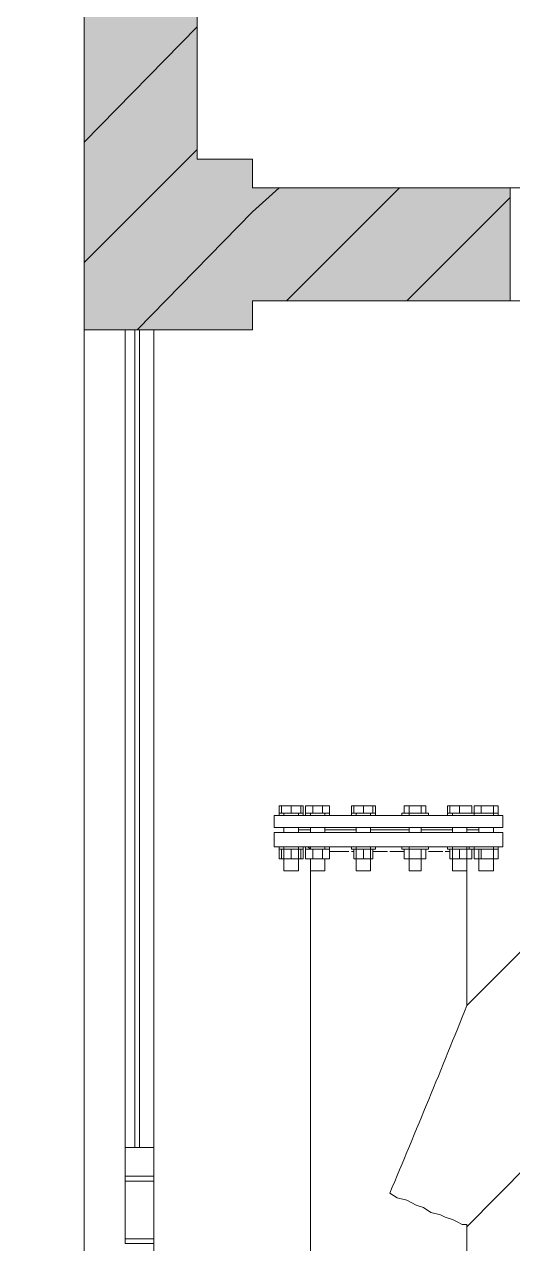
# Model space of a CAD drawing. Extents: x -187 to 52, y -9 to 65.
# Drawn here: x -150.502 to -149.644, y 19.271 to 21.415 of the extents above; entities that cross this region are included whole.
import ezdxf

# ---------------------------------------------------------------- set-up
doc = ezdxf.new("R2010")
doc.units = 0
doc.header["$MEASUREMENT"] = 0
doc.layers.add('PDF4_Geometría', color=7, linetype='Continuous')
doc.layers.add('PDF4_Rellenos sólidos', color=7, linetype='Continuous', true_color=0xffffff)

msp = doc.modelspace()

# ---------------------------------------------------------------- hatches: boundary and pattern name
at = {"layer": 'PDF4_Rellenos sólidos', "transparency": 33554559}
h = msp.add_hatch(color=256, dxfattribs=at)
h.paths.add_polyline_path([(-150.1978, 21.5289), (-150.3966, 21.5289), (-150.3966, 21.1779), (-150.1978, 21.1779)])
h.paths.add_polyline_path([(-150.1978, 24.7641), (-150.3501, 24.7641), (-150.3501, 24.9671), (-150.3966, 24.9671), (-150.3966, 24.3666), (-150.1978, 24.3666)])
h.paths.add_polyline_path([(-150.3966, 22.6496), (-150.1978, 22.6496), (-150.1978, 23.2459), (-150.3966, 23.2459)])
msp.add_hatch(color=256, dxfattribs=at).paths.add_polyline_path([(-150.3966, 21.1779), (-150.3966, 20.8776), (-150.1005, 20.8776), (-150.1005, 21.1779)])
h = msp.add_hatch(color=256, dxfattribs=at)
h.paths.add_polyline_path([(-149.648, 20.9284), (-149.648, 21.1271), (-150.1005, 21.1271), (-150.1005, 20.9284)])
h.paths.add_polyline_path([(-144.903, 20.9284), (-144.903, 21.1271), (-147.4531, 21.1271), (-147.4531, 20.9284)])
h.paths.add_polyline_path([(-143.3171, 20.9284), (-143.3171, 21.1271), (-144.7042, 21.1271), (-144.7042, 20.9284)])
h.paths.add_polyline_path([(-142.319, 21.1271), (-142.319, 20.9284), (-142.1583, 20.9284), (-142.1583, 21.1271)])
h.paths.add_polyline_path([(-147.6519, 20.9284), (-147.6519, 21.1271), (-148.5315, 21.1271), (-148.5315, 20.9284)])

# ---------------------------------------------------------------- linework, layer by layer
at = {"layer": 'PDF4_Geometría', "lineweight": 20}
for points in [[(-150.3501, 24.9671), (-150.3966, 24.9671), (-150.3966, 21.1779)], [(-150.1978, 21.1779), (-150.1978, 24.7641)], [(-150.1005, 20.9284), (-149.648, 20.9284), (-149.648, 21.1271), (-150.1005, 21.1271)], [(-150.3247, 20.8776), (-150.2739, 20.8776)]]:
    msp.add_lwpolyline(points, dxfattribs=at)
at = {"layer": 'PDF4_Geometría', "lineweight": 9}
for points in [[(-151.2762, 17.414), (-150.3966, 17.414), (-150.3966, 21.4993)], [(-150.3966, 21.2075), (-150.1978, 21.4105)], [(-150.3966, 20.996), (-150.2147, 21.1779), (-150.1978, 21.1948)], [(-150.3966, 21.1779), (-150.3966, 20.8776), (-150.1005, 20.8776), (-150.1005, 20.9284), (-149.0475, 20.9284), (-149.0475, 20.0952)], [(-150.1005, 21.1271), (-150.1005, 21.1779), (-150.1978, 21.1779)], [(-150.3035, 20.8776), (-150.1005, 21.0848), (-150.054, 21.1271)], [(-150.0413, 20.9284), (-149.8426, 21.1271)], [(-149.8299, 20.9284), (-149.648, 21.1102)], [(-150.3966, 17.6043), (-150.2908, 17.7143), (-150.2739, 17.7312), (-150.2739, 20.8776), (-150.2739, 19.4397)], [(-150.3966, 20.8776), (-150.3966, 17.414), (-150.1809, 17.414), (-150.1005, 17.414), (-150.1005, 17.7143), (-150.1809, 17.7143)], [(-150.3247, 19.4397), (-150.3247, 20.8776)], [(-150.054, 20.0276), (-150.054, 20.0402), (-150.0413, 20.0402), (-150.0202, 20.0402), (-150.0117, 20.0402), (-150.0117, 20.0276), (-150.0202, 20.0276), (-150.0117, 20.0276), (-150.016, 20.0276), (-150.0244, 20.0276)], [(-150.0329, 20.0402), (-150.0498, 20.0402), (-150.0498, 20.0276), (-150.054, 20.0276), (-150.0498, 20.0276), (-150.0371, 20.0276), (-150.0244, 20.0276), (-150.0117, 20.0276), (-150.016, 20.0276), (-150.0202, 20.0276)], [(-150.0456, 20.0276), (-150.0371, 20.0276), (-150.0498, 20.0276), (-150.054, 20.0276), (-150.0456, 20.0276), (-150.0456, 20.0233), (-150.0371, 20.0233), (-150.0456, 20.0233), (-150.054, 20.0233)], [(-150.0329, 20.0276), (-150.0329, 20.0402), (-150.016, 20.0402), (-150.016, 20.0276)], [(-150.0244, 20.0233), (-150.0202, 20.0233), (-150.0117, 20.0233), (-149.999, 20.0233), (-149.999, 20.0276), (-149.999, 20.0233), (-149.9948, 20.0233), (-149.999, 20.0233), (-150.0033, 20.0233), (-150.0075, 20.0233), (-150.0075, 20.0276), (-150.0075, 20.0233), (-150.0033, 20.0233), (-149.9948, 20.0233), (-149.9779, 20.0233), (-149.9694, 20.0233), (-149.9652, 20.0233), (-149.9694, 20.0233), (-149.9737, 20.0233), (-149.9314, 20.0233), (-149.9187, 20.0233), (-149.9187, 20.0276), (-149.9187, 20.0233), (-149.9145, 20.0233)], [(-149.9906, 20.0276), (-149.9948, 20.0276), (-150.0075, 20.0276), (-150.0075, 20.0402), (-149.9948, 20.0402)], [(-149.999, 20.0276), (-150.0075, 20.0276), (-149.999, 20.0276)], [(-149.9694, 20.0276), (-149.9652, 20.0276), (-149.9694, 20.0276), (-149.9779, 20.0276), (-149.9948, 20.0276), (-150.0033, 20.0276), (-150.0075, 20.0276), (-150.0033, 20.0276)], [(-149.9694, 20.0402), (-149.9864, 20.0402), (-150.0033, 20.0402)], [(-149.9779, 20.0402), (-149.9948, 20.0402), (-149.9948, 20.0276), (-149.999, 20.0276)], [(-149.9737, 20.0233), (-149.9779, 20.0233), (-149.9737, 20.0233), (-149.9737, 20.0276), (-149.9779, 20.0276), (-149.9652, 20.0276), (-149.9652, 20.0402), (-149.9779, 20.0402), (-149.9779, 20.0276)], [(-149.9737, 20.0276), (-149.9652, 20.0276), (-149.9737, 20.0276)], [(-149.9145, 20.0276), (-149.9229, 20.0276), (-149.9271, 20.0276), (-149.9187, 20.0276), (-149.9271, 20.0276), (-149.9271, 20.0402), (-149.9187, 20.0402), (-149.8975, 20.0402), (-149.8849, 20.0402), (-149.8849, 20.0276)], [(-149.906, 20.0276), (-149.906, 20.0402), (-149.8891, 20.0402), (-149.8891, 20.0276), (-149.8849, 20.0276), (-149.8891, 20.0276), (-149.9018, 20.0276), (-149.9145, 20.0276), (-149.9271, 20.0276), (-149.9229, 20.0276), (-149.9187, 20.0276)], [(-149.9229, 20.0276), (-149.9229, 20.0402), (-149.906, 20.0402)], [(-149.7918, 20.0233), (-149.8003, 20.0233), (-149.813, 20.0233), (-149.8256, 20.0233), (-149.8214, 20.0233), (-149.813, 20.0233), (-149.8214, 20.0233), (-149.8256, 20.0233), (-149.8383, 20.0233), (-149.8849, 20.0233), (-149.8933, 20.0233), (-149.9018, 20.0233), (-149.8933, 20.0233), (-149.8933, 20.0276), (-149.8849, 20.0276), (-149.8891, 20.0276), (-149.9018, 20.0276), (-149.8933, 20.0276)], [(-149.8299, 20.0276), (-149.8383, 20.0276), (-149.8341, 20.0276), (-149.8299, 20.0276), (-149.8383, 20.0276), (-149.8341, 20.0276), (-149.8256, 20.0276), (-149.8341, 20.0276)], [(-149.796, 20.0402), (-149.813, 20.0402), (-149.8341, 20.0402)], [(-149.8045, 20.0402), (-149.8256, 20.0402)], [(-149.8003, 20.0276), (-149.796, 20.0276), (-149.7918, 20.0276), (-149.8003, 20.0276), (-149.813, 20.0276), (-149.8256, 20.0276), (-149.8214, 20.0276)], [(-149.8045, 20.0276), (-149.8045, 20.0402), (-149.796, 20.0402), (-149.796, 20.0276), (-149.8003, 20.0276), (-149.7918, 20.0276), (-149.796, 20.0276)], [(-149.7538, 20.0276), (-149.758, 20.0276), (-149.7538, 20.0276), (-149.758, 20.0276), (-149.758, 20.0402), (-149.7453, 20.0402), (-149.7241, 20.0402), (-149.7157, 20.0402), (-149.7368, 20.0402), (-149.7368, 20.0276), (-149.7453, 20.0276), (-149.7495, 20.0276), (-149.7495, 20.0233), (-149.7876, 20.0233), (-149.8003, 20.0233), (-149.796, 20.0233), (-149.8003, 20.0233), (-149.7918, 20.0233), (-149.796, 20.0233)], [(-149.7241, 20.0276), (-149.7157, 20.0276), (-149.7115, 20.0276), (-149.7157, 20.0276), (-149.7241, 20.0276), (-149.7157, 20.0276), (-149.7115, 20.0276), (-149.7157, 20.0276), (-149.7241, 20.0276), (-149.7368, 20.0276), (-149.7453, 20.0276), (-149.7495, 20.0276), (-149.758, 20.0276), (-149.7495, 20.0276), (-149.7368, 20.0276), (-149.7284, 20.0276), (-149.7368, 20.0276), (-149.7538, 20.0276), (-149.7538, 20.0402), (-149.7368, 20.0402)], [(-149.6988, 20.0402), (-149.7115, 20.0402), (-149.7115, 20.0276), (-149.703, 20.0276), (-149.7115, 20.0276), (-149.703, 20.0276), (-149.6903, 20.0276), (-149.6776, 20.0276), (-149.6776, 20.0402), (-149.6988, 20.0402), (-149.6988, 20.0276)], [(-149.7115, 20.0276), (-149.7115, 20.0233)], [(-149.7115, 20.0233), (-149.7115, 20.0276)], [(-149.7072, 20.0276), (-149.7115, 20.0276), (-149.7072, 20.0276)], [(-149.6734, 20.0402), (-149.6903, 20.0402), (-149.7072, 20.0402)], [(-149.6776, 20.0402), (-149.6692, 20.0402), (-149.6692, 20.0276), (-149.6776, 20.0276), (-149.6903, 20.0276)], [(-149.6776, 20.0276), (-149.6819, 20.0276)], [(-149.6776, 20.0276), (-149.6734, 20.0276), (-149.6692, 20.0276), (-149.6776, 20.0276), (-149.6819, 20.0276)], [(-149.6734, 20.0276), (-149.6776, 20.0276)], [(-149.6776, 20.0276), (-149.6692, 20.0276)], [(-149.6734, 20.0276), (-149.6692, 20.0276)], [(-150.0625, 20.0233), (-150.0582, 20.0233), (-150.0456, 20.0233), (-150.0498, 20.0233), (-150.054, 20.0233), (-150.0498, 20.0233), (-150.0371, 20.0233), (-150.0244, 20.0233), (-150.0117, 20.0233), (-150.016, 20.0233), (-150.0202, 20.0233)], [(-150.0456, 20.0233), (-150.0498, 20.0233)], [(-149.999, 20.0233), (-150.0075, 20.0233), (-149.999, 20.0233)], [(-149.9737, 20.0233), (-149.9652, 20.0233), (-149.9737, 20.0233)], [(-149.9187, 20.0233), (-149.9229, 20.0233), (-149.9271, 20.0233), (-149.9145, 20.0233), (-149.9018, 20.0233), (-149.8891, 20.0233), (-149.8849, 20.0233)], [(-149.8933, 20.0233), (-149.8849, 20.0233), (-149.8933, 20.0233)], [(-149.8891, 20.0233), (-149.8933, 20.0233)], [(-149.8341, 20.0233), (-149.8256, 20.0233), (-149.8299, 20.0233), (-149.8383, 20.0233), (-149.8341, 20.0233), (-149.8256, 20.0233), (-149.8299, 20.0233), (-149.8383, 20.0233)], [(-149.7495, 20.0233), (-149.7538, 20.0233), (-149.758, 20.0233), (-149.7538, 20.0233), (-149.7495, 20.0233), (-149.758, 20.0233), (-149.7495, 20.0233), (-149.7368, 20.0233), (-149.7284, 20.0233), (-149.7241, 20.0233), (-149.7157, 20.0233), (-149.7241, 20.0233), (-149.7368, 20.0233), (-149.7411, 20.0233), (-149.7368, 20.0233), (-149.7284, 20.0233), (-149.7241, 20.0233), (-149.7115, 20.0233), (-149.703, 20.0233), (-149.7115, 20.0233), (-149.703, 20.0233), (-149.6903, 20.0233), (-149.6776, 20.0233), (-149.6819, 20.0233)], [(-149.7072, 20.0233), (-149.7115, 20.0233), (-149.7072, 20.0233)], [(-149.703, 20.0233), (-149.7072, 20.0233)], [(-149.6861, 20.0233), (-149.6819, 20.0233), (-149.6776, 20.0233), (-149.6649, 20.0233), (-149.6607, 20.0233)], [(-149.999, 19.9937), (-150.016, 19.9937), (-150.0202, 19.9937), (-150.016, 19.9937), (-149.999, 19.9937), (-150.016, 19.9937), (-150.0202, 19.9937), (-150.0286, 19.9937), (-150.0371, 19.9937), (-150.0456, 19.9937), (-150.0456, 20.0022), (-150.0456, 19.9937), (-150.0582, 19.9937), (-150.0625, 19.9937), (-150.0625, 19.9684), (-150.0582, 19.9684), (-150.0456, 19.9684), (-150.0371, 19.9684), (-150.0456, 19.9684), (-150.0498, 19.9684), (-150.0456, 19.9684)], [(-150.0202, 20.0022), (-150.016, 20.0022), (-150.0202, 20.0022), (-150.0286, 20.0022), (-150.0371, 20.0022), (-150.0456, 20.0022), (-150.0582, 20.0022), (-150.0625, 20.0022)], [(-149.6607, 19.9937), (-149.6649, 19.9937), (-149.6819, 19.9937), (-149.7115, 19.9937), (-149.7453, 19.9937), (-149.7876, 19.9937), (-149.8383, 19.9937), (-149.8849, 19.9937), (-149.9314, 19.9937), (-149.9779, 19.9937), (-150.0117, 19.9937), (-150.0413, 19.9937), (-150.0582, 19.9937), (-150.0625, 19.9937)], [(-150.0202, 19.9937), (-150.016, 19.9937), (-150.0202, 19.9937), (-150.016, 19.9937), (-150.0202, 19.9937), (-150.0202, 20.0022), (-150.0202, 19.9937), (-150.0202, 19.998), (-150.0202, 20.0022), (-150.016, 20.0022), (-149.999, 20.0022), (-149.999, 19.9937), (-149.9948, 19.9937), (-149.9864, 19.9937), (-149.9779, 19.9937), (-149.9737, 19.9937), (-149.9737, 20.0022), (-149.9398, 20.0022), (-149.9187, 20.0022), (-149.9187, 19.9937), (-149.9102, 19.9937), (-149.9018, 19.9937), (-149.8933, 19.9937), (-149.8933, 20.0022)], [(-149.9737, 20.0022), (-149.9779, 20.0022), (-149.9864, 20.0022), (-149.9948, 20.0022), (-149.999, 20.0022)], [(-149.9737, 19.9937), (-149.9398, 19.9937), (-149.9187, 19.9937)], [(-149.7241, 19.9937), (-149.7072, 19.9937), (-149.703, 19.9937), (-149.7072, 19.9937), (-149.703, 19.9937), (-149.703, 19.998), (-149.703, 20.0022), (-149.703, 19.9937), (-149.703, 20.0022), (-149.7072, 20.0022), (-149.7241, 20.0022), (-149.7241, 19.9937), (-149.7284, 19.9937), (-149.7368, 19.9937), (-149.7453, 19.9937), (-149.7495, 19.9937), (-149.7495, 20.0022), (-149.7791, 20.0022), (-149.8045, 20.0022), (-149.8045, 19.9937), (-149.813, 19.9937), (-149.8214, 19.9937), (-149.8256, 19.9937), (-149.8256, 20.0022), (-149.8595, 20.0022), (-149.8933, 20.0022), (-149.9018, 20.0022), (-149.9102, 20.0022), (-149.9187, 20.0022)], [(-149.8933, 19.9937), (-149.8595, 19.9937), (-149.8256, 19.9937)], [(-149.8045, 20.0022), (-149.813, 20.0022), (-149.8214, 20.0022), (-149.8256, 20.0022)], [(-149.8045, 19.9937), (-149.7791, 19.9937), (-149.7495, 19.9937)], [(-149.7241, 20.0022), (-149.7284, 20.0022), (-149.7368, 20.0022), (-149.7453, 20.0022), (-149.7495, 20.0022)], [(-149.7199, 19.9684), (-149.7115, 19.9684), (-149.703, 19.9684), (-149.7115, 19.9684), (-149.703, 19.9684), (-149.6903, 19.9684), (-149.6776, 19.9684), (-149.6692, 19.9684), (-149.6734, 19.9684), (-149.6776, 19.9684), (-149.6734, 19.9684), (-149.6692, 19.9684), (-149.6776, 19.9684), (-149.6819, 19.9684), (-149.6903, 19.9684), (-149.6819, 19.9684), (-149.6776, 19.9684), (-149.6649, 19.9684), (-149.6607, 19.9684), (-149.6607, 19.9937), (-149.6649, 19.9937), (-149.6776, 19.9937), (-149.6776, 20.0022), (-149.6776, 19.9937), (-149.6819, 19.9937), (-149.6945, 19.9937), (-149.6988, 19.9937)], [(-149.7072, 19.9937), (-149.703, 19.9937), (-149.7072, 19.9937)], [(-149.6607, 20.0022), (-149.6649, 20.0022), (-149.6776, 20.0022), (-149.6819, 20.0022), (-149.6945, 20.0022), (-149.6988, 20.0022)], [(-149.6607, 19.9684), (-149.6649, 19.9684), (-149.6819, 19.9684), (-149.7115, 19.9684), (-149.7453, 19.9684), (-149.7876, 19.9684), (-149.8383, 19.9684), (-149.8849, 19.9684), (-149.9314, 19.9684), (-149.9779, 19.9684), (-150.0117, 19.9684), (-150.0413, 19.9684), (-150.0582, 19.9684), (-150.0625, 19.9684)], [(-150.0202, 19.9641), (-150.0117, 19.9641), (-150.0117, 19.9472), (-150.0202, 19.9472), (-150.0202, 19.9261), (-150.0202, 19.9684), (-150.0202, 19.9641), (-150.016, 19.9641), (-150.0117, 19.9641), (-150.0244, 19.9641), (-150.0371, 19.9641), (-150.0498, 19.9641), (-150.054, 19.9641), (-150.0498, 19.9641), (-150.0456, 19.9641), (-150.054, 19.9641), (-150.054, 19.9472), (-150.0456, 19.9472), (-150.0456, 19.9261), (-150.0456, 19.9684), (-150.054, 19.9684)], [(-150.0202, 19.9684), (-150.016, 19.9684), (-150.0117, 19.9684), (-150.0244, 19.9684), (-150.0371, 19.9684), (-150.0498, 19.9684), (-150.054, 19.9684), (-150.0498, 19.9684)], [(-150.054, 19.9641), (-150.0456, 19.9641), (-150.0371, 19.9641), (-150.0456, 19.9641), (-150.0498, 19.9641)], [(-150.0371, 19.9641), (-150.0498, 19.9641), (-150.0498, 19.9472), (-150.0329, 19.9472), (-150.0329, 19.9641)], [(-150.0329, 19.9472), (-150.016, 19.9472), (-150.016, 19.9641), (-150.0244, 19.9641)], [(-150.0033, 19.9684), (-150.0117, 19.9684), (-150.0202, 19.9684), (-150.0244, 19.9684)], [(-149.9779, 19.9472), (-149.9652, 19.9472), (-149.9652, 19.9641), (-149.9779, 19.9641), (-149.9737, 19.9641), (-149.9694, 19.9641), (-149.9652, 19.9641), (-149.9652, 19.9684), (-149.9694, 19.9684), (-149.9779, 19.9684), (-149.9948, 19.9684), (-150.0033, 19.9684), (-150.0075, 19.9684), (-150.0033, 19.9684), (-149.999, 19.9684), (-149.9948, 19.9684), (-149.999, 19.9684)], [(-150.0033, 19.9684), (-150.0075, 19.9684), (-150.0033, 19.9684)], [(-149.999, 19.9641), (-150.0075, 19.9641), (-149.999, 19.9641)], [(-149.9948, 19.9472), (-150.0075, 19.9472), (-150.0075, 19.9641), (-149.9948, 19.9641), (-149.999, 19.9641), (-150.0033, 19.9641), (-150.0075, 19.9641), (-150.0033, 19.9641), (-149.9948, 19.9641), (-149.9779, 19.9641), (-149.9694, 19.9641), (-149.9652, 19.9641)], [(-150.0033, 19.9641), (-149.999, 19.9641), (-149.9948, 19.9641), (-149.9948, 19.9472), (-149.9779, 19.9472), (-149.9779, 19.9641), (-149.9737, 19.9641), (-149.9737, 19.9684), (-149.9652, 19.9684), (-149.9483, 19.9684), (-149.9314, 19.9684), (-149.9187, 19.9684), (-149.9187, 19.9261)], [(-149.9652, 19.9684), (-149.9694, 19.9684), (-149.9737, 19.9684)], [(-149.8849, 19.9641), (-149.8849, 19.9684), (-149.8891, 19.9684), (-149.9018, 19.9684), (-149.9145, 19.9684), (-149.9271, 19.9684), (-149.9271, 19.9641), (-149.9145, 19.9641), (-149.9018, 19.9641), (-149.8891, 19.9641), (-149.8849, 19.9641), (-149.8891, 19.9641), (-149.8933, 19.9641), (-149.9018, 19.9641)], [(-149.9145, 19.9684), (-149.9187, 19.9684), (-149.9229, 19.9684), (-149.9271, 19.9684)], [(-149.9187, 19.9641), (-149.9229, 19.9641), (-149.9271, 19.9641)], [(-149.906, 19.9472), (-149.9229, 19.9472), (-149.9229, 19.9641), (-149.9145, 19.9641)], [(-149.8975, 19.9261), (-149.9018, 19.9261), (-149.9145, 19.9261), (-149.9187, 19.9261), (-149.9102, 19.9261), (-149.9018, 19.9261), (-149.8933, 19.9261), (-149.8933, 19.9684), (-149.8722, 19.9684), (-149.851, 19.9684), (-149.8299, 19.9684), (-149.8256, 19.9684), (-149.8256, 19.9261)], [(-149.906, 19.9641), (-149.906, 19.9472), (-149.8891, 19.9472), (-149.8891, 19.9641), (-149.9018, 19.9641), (-149.8933, 19.9641)], [(-149.8891, 19.9684), (-149.8933, 19.9684)], [(-149.7918, 19.9641), (-149.7918, 19.9684), (-149.8003, 19.9684), (-149.813, 19.9684), (-149.8256, 19.9684), (-149.8299, 19.9684), (-149.8383, 19.9684), (-149.8383, 19.9641)], [(-149.8341, 19.9684), (-149.8256, 19.9684)], [(-149.8045, 19.9261), (-149.8045, 19.9641), (-149.8045, 19.9472), (-149.813, 19.9472), (-149.8214, 19.9472), (-149.8256, 19.9472), (-149.8045, 19.9472), (-149.796, 19.9472), (-149.796, 19.9641), (-149.8003, 19.9641), (-149.796, 19.9641), (-149.7918, 19.9641), (-149.8003, 19.9641), (-149.813, 19.9641), (-149.8256, 19.9641), (-149.8214, 19.9641), (-149.813, 19.9641)], [(-149.796, 19.9684), (-149.8003, 19.9684), (-149.7876, 19.9684), (-149.7707, 19.9684), (-149.758, 19.9684), (-149.7495, 19.9684), (-149.7495, 19.9641), (-149.7495, 19.9261)], [(-149.758, 19.9684), (-149.758, 19.9641)], [(-149.7495, 19.9684), (-149.758, 19.9684), (-149.7495, 19.9684), (-149.7368, 19.9684), (-149.7284, 19.9684), (-149.7368, 19.9684), (-149.7453, 19.9684), (-149.7495, 19.9684), (-149.7453, 19.9684), (-149.7368, 19.9684), (-149.7241, 19.9684), (-149.7157, 19.9684), (-149.7241, 19.9684)], [(-149.7495, 19.9641), (-149.758, 19.9641), (-149.7495, 19.9641), (-149.7368, 19.9641), (-149.7284, 19.9641), (-149.7241, 19.9641), (-149.7157, 19.9641), (-149.7157, 19.9472), (-149.7241, 19.9472), (-149.7284, 19.9472), (-149.7368, 19.9472), (-149.7453, 19.9472), (-149.7495, 19.9472)], [(-149.7411, 19.9641), (-149.7368, 19.9641), (-149.7368, 19.9472), (-149.7538, 19.9472), (-149.7538, 19.9641), (-149.7453, 19.9641)], [(-149.7368, 19.9641), (-149.7157, 19.9641), (-149.7157, 19.9472), (-149.7368, 19.9472)], [(-149.7199, 19.9641), (-149.7199, 19.9684), (-149.7241, 19.9684), (-149.7241, 19.9261), (-149.7241, 19.6892), (-149.5338, 19.8795)], [(-149.6734, 19.9641), (-149.6776, 19.9641), (-149.6819, 19.9641), (-149.6776, 19.9641), (-149.6776, 19.9684), (-149.6776, 19.9261), (-149.6776, 19.9472), (-149.6819, 19.9472), (-149.6945, 19.9472), (-149.6988, 19.9472), (-149.6776, 19.9472), (-149.6776, 19.9641), (-149.6988, 19.9641), (-149.6988, 19.9472), (-149.7115, 19.9472), (-149.7115, 19.9641), (-149.7157, 19.9641), (-149.7241, 19.9641), (-149.7157, 19.9641), (-149.7115, 19.9641), (-149.703, 19.9641), (-149.703, 19.9261), (-149.703, 19.9472), (-149.7072, 19.9472)], [(-149.7157, 19.9684), (-149.7115, 19.9684)], [(-149.7157, 19.9684), (-149.7115, 19.9684)], [(-149.7072, 19.9684), (-149.7115, 19.9684), (-149.7072, 19.9684)], [(-149.703, 19.9641), (-149.7072, 19.9641), (-149.703, 19.9641), (-149.7115, 19.9641), (-149.703, 19.9641), (-149.6903, 19.9641), (-149.6776, 19.9641), (-149.6692, 19.9641), (-149.6692, 19.9472), (-149.6776, 19.9472), (-149.6734, 19.9472)], [(-149.7072, 19.9641), (-149.7115, 19.9641), (-149.7072, 19.9641)], [(-149.7072, 19.9684), (-149.703, 19.9684)], [(-150.0202, 19.9472), (-150.0286, 19.9472), (-150.0371, 19.9472), (-150.0456, 19.9472)], [(-149.999, 19.9261), (-149.9948, 19.9261), (-149.9864, 19.9261), (-149.9779, 19.9261), (-149.9737, 19.9261), (-149.9779, 19.9261), (-149.9864, 19.9261), (-149.9948, 19.9261), (-149.999, 19.9261), (-149.999, 19.9472), (-149.999, 19.9261), (-149.999, 18.9914), (-150.0033, 18.9914), (-150.0033, 18.9745), (-149.999, 18.9745), (-150.0033, 18.9745), (-150.0033, 18.9914), (-149.9948, 18.9914)], [(-149.9737, 19.9261), (-149.9737, 19.9472), (-149.9779, 19.9472), (-149.9864, 19.9472), (-149.9948, 19.9472), (-149.999, 19.9472), (-150.0033, 19.9472)], [(-149.9314, 19.9599), (-149.9356, 19.9599), (-149.9483, 19.9599), (-149.9567, 19.9599), (-149.961, 19.9599), (-149.9652, 19.9599)], [(-149.9229, 19.9599), (-149.9271, 19.9599)], [(-149.8933, 19.9472), (-149.9018, 19.9472), (-149.9102, 19.9472), (-149.9187, 19.9472)], [(-149.8637, 19.9599), (-149.8679, 19.9599), (-149.8849, 19.9599), (-149.8891, 19.9599)], [(-149.8341, 19.9599), (-149.851, 19.9599), (-149.8595, 19.9599)], [(-149.7664, 19.9599), (-149.7749, 19.9599), (-149.7876, 19.9599), (-149.7918, 19.9599)], [(-149.7538, 19.9599), (-149.7622, 19.9599)], [(-149.703, 19.9261), (-149.6945, 19.9261), (-149.6861, 19.9261), (-149.6776, 19.9261), (-149.6819, 19.9261), (-149.6945, 19.9261), (-149.6988, 19.9261)], [(-149.352, 19.7188), (-149.3478, 19.7104), (-149.3435, 19.7104), (-149.3435, 19.7061), (-149.3393, 19.7019), (-149.3351, 19.6977), (-149.3308, 19.6977), (-149.3266, 19.6935), (-149.3266, 19.6892), (-149.3266, 19.6935), (-149.3308, 19.6935), (-149.3266, 19.6892), (-149.3308, 19.6892), (-149.3393, 19.6808), (-149.3435, 19.685), (-149.7241, 19.3002), (-149.7241, 18.9914)]]:
    msp.add_lwpolyline(points, dxfattribs=at)
for points in [[(-149.648, 21.1271), (-148.5315, 21.1271), (-148.5315, 20.9284), (-149.648, 20.9284)], [(-150.054, 20.0233), (-150.054, 20.0276)], [(-150.0202, 20.0276), (-150.0202, 20.0233)], [(-150.0117, 20.0276), (-150.0117, 20.0233)], [(-149.9652, 20.0276), (-149.9652, 20.0233)], [(-149.9271, 20.0233), (-149.9271, 20.0276)], [(-149.8849, 20.0276), (-149.8849, 20.0233)], [(-149.8383, 20.0233), (-149.8383, 20.0276)], [(-149.8256, 20.0402), (-149.8256, 20.0276), (-149.8214, 20.0276), (-149.8256, 20.0276), (-149.8341, 20.0276), (-149.8341, 20.0402)], [(-149.8256, 20.0233), (-149.8256, 20.0276)], [(-149.7918, 20.0276), (-149.7918, 20.0233)], [(-149.758, 20.0233), (-149.758, 20.0276)], [(-149.7157, 20.0402), (-149.7157, 20.0276), (-149.7241, 20.0276), (-149.7157, 20.0276)], [(-149.7115, 20.0233), (-149.7115, 20.0276)], [(-149.6776, 20.0276), (-149.6776, 20.0233)], [(-149.6692, 20.0276), (-149.6692, 20.0233)], [(-149.6607, 20.0022), (-149.6607, 20.0233), (-149.6649, 20.0233), (-149.6819, 20.0233), (-149.7115, 20.0233), (-149.7453, 20.0233), (-149.7876, 20.0233), (-149.8383, 20.0233), (-149.8849, 20.0233), (-149.9314, 20.0233), (-149.9779, 20.0233), (-150.0117, 20.0233), (-150.0413, 20.0233), (-150.0582, 20.0233), (-150.0625, 20.0233), (-150.0625, 20.0022), (-150.0582, 20.0022), (-150.0413, 20.0022), (-150.0117, 20.0022), (-149.9779, 20.0022), (-149.9314, 20.0022), (-149.8849, 20.0022), (-149.8383, 20.0022), (-149.7876, 20.0022), (-149.7453, 20.0022), (-149.7115, 20.0022), (-149.6819, 20.0022), (-149.6649, 20.0022)], [(-150.0202, 20.0233), (-150.0117, 20.0233), (-150.016, 20.0233)], [(-149.9187, 20.0233), (-149.9229, 20.0233), (-149.9271, 20.0233)], [(-149.7115, 20.0233), (-149.7157, 20.0233), (-149.7241, 20.0233), (-149.7157, 20.0233)], [(-149.6776, 20.0233), (-149.6692, 20.0233), (-149.6734, 20.0233)], [(-149.6692, 20.0233), (-149.6734, 20.0233), (-149.6776, 20.0233)], [(-150.0202, 19.998), (-150.016, 19.998), (-149.999, 19.998), (-150.016, 19.998), (-150.0202, 19.998), (-150.016, 19.998)], [(-149.9187, 19.998), (-149.9398, 19.998), (-149.9737, 19.998), (-149.9398, 19.998)], [(-149.9737, 19.9937), (-149.9398, 19.9937), (-149.9187, 19.9937), (-149.9398, 19.9937)], [(-149.8256, 19.998), (-149.8595, 19.998), (-149.8933, 19.998), (-149.8595, 19.998)], [(-149.8933, 19.9937), (-149.8595, 19.9937), (-149.8256, 19.9937), (-149.8595, 19.9937)], [(-149.7495, 19.998), (-149.7791, 19.998), (-149.8045, 19.998), (-149.7791, 19.998)], [(-149.8045, 19.9937), (-149.7791, 19.9937), (-149.7495, 19.9937), (-149.7791, 19.9937)], [(-149.7072, 19.998), (-149.703, 19.998), (-149.7072, 19.998), (-149.7241, 19.998), (-149.7072, 19.998), (-149.703, 19.998)], [(-149.7241, 19.9937), (-149.7072, 19.9937), (-149.703, 19.9937), (-149.7072, 19.9937)], [(-149.703, 20.0022), (-149.7072, 20.0022)], [(-150.054, 19.9641), (-150.054, 19.9684)], [(-150.0202, 19.9684), (-150.0117, 19.9684), (-150.016, 19.9684)], [(-150.0202, 19.9641), (-150.0117, 19.9641), (-150.016, 19.9641)], [(-150.0117, 19.9684), (-150.0117, 19.9641)], [(-150.0075, 19.9641), (-150.0075, 19.9684)], [(-150.0033, 19.9684), (-149.999, 19.9641), (-149.999, 19.9684)], [(-149.9779, 19.9684), (-149.9737, 19.9684)], [(-149.9018, 19.9684), (-149.8933, 19.9684)], [(-149.8256, 19.9641), (-149.8299, 19.9641), (-149.8383, 19.9641), (-149.8341, 19.9641)], [(-149.8341, 19.9641), (-149.8256, 19.9641), (-149.8256, 19.9472), (-149.8341, 19.9472)], [(-149.8214, 19.9684), (-149.8256, 19.9684)], [(-149.8256, 19.9641), (-149.8214, 19.9641), (-149.813, 19.9641)], [(-149.7241, 19.9641), (-149.7157, 19.9641), (-149.7115, 19.9641), (-149.7157, 19.9641), (-149.7241, 19.9641), (-149.7368, 19.9641), (-149.7411, 19.9641), (-149.7368, 19.9641), (-149.7284, 19.9641)], [(-149.7115, 19.9641), (-149.7115, 19.9684)], [(-149.7115, 19.9684), (-149.7115, 19.9641)], [(-149.6776, 19.9641), (-149.6692, 19.9641), (-149.6734, 19.9641)], [(-149.6692, 19.9641), (-149.6734, 19.9641), (-149.6776, 19.9641)], [(-149.6692, 19.9684), (-149.6692, 19.9641)], [(-150.0413, 19.9261), (-150.0371, 19.9261), (-150.0244, 19.9261), (-150.0202, 19.9261), (-150.0286, 19.9261), (-150.0371, 19.9261), (-150.0456, 19.9261), (-150.0371, 19.9261), (-150.0286, 19.9261), (-150.0202, 19.9261), (-150.0244, 19.9261), (-150.0371, 19.9261)], [(-149.8214, 19.9261), (-149.813, 19.9261), (-149.8045, 19.9261), (-149.8087, 19.9261), (-149.8172, 19.9261), (-149.8256, 19.9261)], [(-149.7368, 19.9261), (-149.7453, 19.9261), (-149.7495, 19.9261), (-149.7453, 19.9261)], [(-149.7368, 19.9261), (-149.7284, 19.9261), (-149.7241, 19.9261), (-149.7284, 19.9261)], [(-149.6819, 19.9261), (-149.6776, 19.9261), (-149.6861, 19.9261), (-149.6945, 19.9261), (-149.703, 19.9261), (-149.6988, 19.9261), (-149.6945, 19.9261)], [(-150.2739, 19.3805), (-150.3247, 19.3805), (-150.3247, 19.389), (-150.2739, 19.389)], [(-150.3247, 19.279), (-150.2739, 19.279), (-150.2739, 19.2706), (-150.3247, 19.2706)]]:
    msp.add_lwpolyline(points, close=True, dxfattribs=at)
at = {"layer": 'PDF4_Geometría', "lineweight": 20}
for points in [[(-150.2993, 19.4397), (-150.2993, 20.8776), (-150.3078, 20.8776), (-150.3078, 19.4397)], [(-150.2739, 19.389), (-150.2739, 19.4397), (-150.3247, 19.4397), (-150.3247, 19.389)], [(-150.2739, 19.279), (-150.2739, 19.3805), (-150.3247, 19.3805), (-150.3247, 19.279)]]:
    msp.add_lwpolyline(points, close=True, dxfattribs=at)
at = {"layer": 'PDF4_Geometría', "lineweight": 9}
msp.add_lwpolyline([(-149.7241, 19.6892, -0.00395), (-149.8595, 19.3594), (-149.8468, 19.3509), (-149.8299, 19.3467), (-149.813, 19.3382), (-149.8003, 19.334), (-149.7876, 19.3255), (-149.7707, 19.3213), (-149.7622, 19.3171), (-149.7495, 19.3128), (-149.7411, 19.3086), (-149.7326, 19.3044), (-149.7284, 19.3044), (-149.7241, 19.3044), (-149.7241, 19.3002)], format="xyb", dxfattribs=at)

doc.saveas('drawing.dxf')
